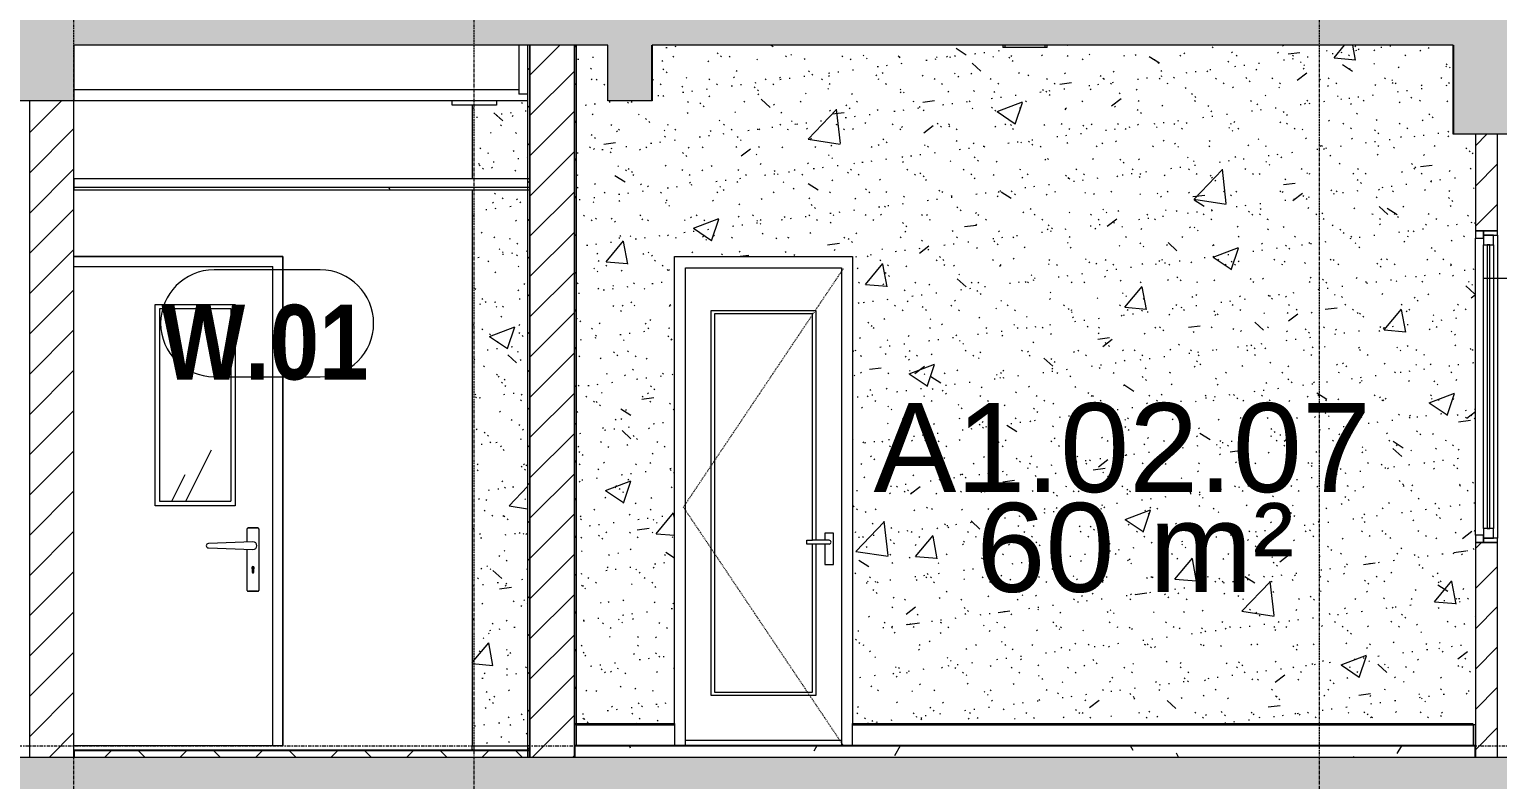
# Model space of a CAD drawing. Header units: millimetres. Extents: x 25061 to 259291, y -8723 to 35400.
# Drawn here: x 236610 to 243210, y 5448 to 8822 of the extents above; entities that cross this region are included whole.
import ezdxf

# ---------------------------------------------------------------- set-up
doc = ezdxf.new("R2010")
doc.units = ezdxf.units.MM
for name, pattern in [('Centre', [31.75, 6.35, -4.7625, 15.875, -4.7625]), ('Dash', [6.35, 3.175, -3.175]), ('Grid Line', [22.225, 12.7, -3.175, 3.175, -3.175])]:
    doc.linetypes.add(name, pattern=pattern)
for name, color, linetype, lineweight in [('0-2', 50, 'Continuous', 5), ('A-AREA-IDEN', 2, 'Continuous', 9), ('A-CLNG', 13, 'Continuous', 9), ('A-CLNG-3', 13, 'Continuous', 18), ('A-CLNG-PATT-3', 13, 'Continuous', 9), ('A-DETL-GENF-2', 7, 'Continuous', 9), ('A-DETL-GENF-HDLN-1', 7, 'Dash', 9), ('A-DETL-THIN', 151, 'Continuous', 9), ('A-DOOR', 31, 'Continuous', 9), ('A-DOOR-1', 7, 'Continuous', 9), ('A-DOOR-FRAM', 31, 'Continuous', 9), ('A-FLOR-1', 10, 'Continuous', 25), ('A-FLOR-3', 192, 'Continuous', 25), ('A-FLOR-HRAL-1', 253, 'Continuous', 9), ('A-FLOR-LEVL-2', 51, 'Centre', 9), ('A-FLOR-PATT-3', 8, 'Continuous', 9), ('A-FLOR-PATT-4', 67, 'Continuous', 9), ('A-GLAZ', 151, 'Continuous', 9), ('A-GLAZ-3', 7, 'Continuous', 9), ('A-GLAZ-IDEN', 152, 'Continuous', 9), ('A-WALL', 113, 'Continuous', 9), ('A-WALL-1', 113, 'Continuous', 18), ('A-WALL-2', 250, 'Continuous', 18), ('A-WALL-3', 7, 'Continuous', 9), ('A-WALL-PATT-1', 7, 'Continuous', 9), ('A-WALL-PATT-2', 9, 'Continuous', 9), ('A-WALL-PATT-4', 111, 'Continuous', 9), ('E-LITE-EQPM', 33, 'Continuous', 9), ('E-LITE-EQPM-1', 7, 'Continuous', 9), ('I-WALL', 2, 'Continuous', 9), ('I-WALL-1', 250, 'Continuous', 18), ('I-WALL-2', 7, 'Continuous', 9), ('I-WALL-3', 2, 'Continuous', 18), ('S-BEAM-1', 12, 'Continuous', 5), ('S-BEAM-2', 10, 'Continuous', 25), ('S-BEAM-3', 7, 'Continuous', 9), ('S-GRID-1', 1, 'Grid Line', 9)]:
    doc.layers.add(name, color=color, linetype=linetype, lineweight=lineweight)
doc.styles.add('Arial', font='arial.ttf', dxfattribs={"height": 400})
doc.styles.add('Arial_B_2', font='arialbd.ttf', dxfattribs={"width": 0.85, "height": 336})
pattern_1 = [(45, (200382.47, 14125), (-90.50967, 90.50967), [])]
pattern_2 = [(50, (200382.5, 14125), (1165.978, -102.01), [121.92, -1341.12]), (355, (200382.5, 14125), (-225.554, 1222.763), [97.536, -1072.896]), (100.451, (200479.6, 14116.5), (940.433, 1120.746), [103.616, -1139.776]), (46.184, (200382.5, 14450.1), (1734.906, -269.074), [182.88, -2011.68]), (96.636, (200527, 14427.7), (1519.38, 1583.536), [155.424, -1709.665]), (351.184, (200382.5, 14450.1), (1519.39, 1583.52), [146.304, -1609.344]), (21, (200545, 14368.8), (970.332, -654.498), [121.92, -1341.12]), (326, (200545, 14368.8), (395.533, 1178.804), [97.536, -1072.896]), (71.451, (200625.9, 14314.3), (1365.87, 524.296), [103.616, -1139.776]), (37.5, (200382.47, 14125), (19.767, 541.1527), [53.645, -1006.246, 53.645, -1035.507, -1076.96]), (37.5, (200382.47, 14125), (19.767, 541.1527), [-2149.043, 53.645, -1023.315]), (7.5, (200382.5, 14125), (427.646, 641.156), [53.645, -567.334, 53.645, -981.862, -410.464]), (7.5, (200382.5, 14125), (427.646, 641.156), [-1656.486, 53.645, -356.819]), (327.5, (200019.96, 14125), (867.782, -36.665), [53.645, -352.755, 53.645, -1214.323, -1682.496]), (327.5, (200019.96, 14125), (867.782, -36.665), [-1674.368, 53.645, -1628.85]), (317.5, (199857.4, 14125), (948.028, 162.731), [53.645, -474.675, 53.645, -788.416, -1194.816]), (317.5, (199857.4, 14125), (948.028, 162.731), [-1370.38, 53.645, -1141.17])]
pattern_3 = [(37.5, (200382.47, 14125), (-5.1206, 156.61216), [5.364, -118.181, 5.364, -132.812, -132.08]), (37.5, (200382.47, 14125), (-5.1206, 156.61216), [-261.722, 5.364, -126.716]), (7.5, (200382.47, 14125), (143.847, 229.3842), [5.364, -61.285, 5.364, -105.989, -42.672]), (7.5, (200382.47, 14125), (143.847, 229.3842), [-178.003, 5.364, -37.308]), (327.5, (200282.5, 14125), (253.11758, 0.46008), [5.364, -35.276, 5.364, -140.94, -191.008]), (327.5, (200282.5, 14125), (253.11758, 0.46008), [-186.944, 5.364, -185.644]), (317.5, (200282.5, 14125), (244.3381, 71.3376), [5.364, -14.956, 5.364, -90.546, -109.728]), (317.5, (200282.5, 14125), (244.3381, 71.3376), [-116.23, 5.364, -104.364])]
pattern_4 = [(45, (200382.47, 14125), (-84.8528, 84.8528), [])]

# ---------------------------------------------------------------- blocks, each defined once
blk = doc.blocks.new('NCV_TKTC_KET CAU_rvt-2-TKCS_MẶT CẮT 2')
at = {"layer": 'S-BEAM-1'}
blk.add_hatch(color=256, dxfattribs=at).paths.add_polyline_path([(-41852.6, 8500), (-41852.6, 8500), (-41852.6, 8633.7)])
at = {"layer": 'S-BEAM-2'}
for p, q in [((-41852.6, 8500), (-41852.6, 8750)), ((-38252.6, 8750), (-38252.6, 8350))]:
    blk.add_line(p, q, dxfattribs=at)
at = {"layer": 'S-BEAM-3'}
for p, q in [((-42452.7, 8750), (-42452.7, 8530)), ((-42452.7, 8550), (-44452.6, 8550)), ((-42412.6, 8530), (-42452.7, 8530)), ((-42412.6, 8500), (-44452.6, 8500)), ((-42752.6, 8480), (-42752.6, 8500)), ((-42552.6, 8480), (-42752.6, 8480)), ((-42552.6, 8500), (-42552.6, 8480))]:
    blk.add_line(p, q, dxfattribs=at)
blk = doc.blocks.new('DOOR_CW_01 CANH MO-PANEL KINH - DIG_02-800x2200-CỬA NHÔM KÍNH-400864-TKCS_MẶT CẮT 2')
at = {"layer": 'A-DETL-GENF-HDLN-1'}
for p, q in [((-116112.6, 6673.5), (-115392.6, 7747)), ((-115392.6, 5600), (-116112.6, 6673.5))]:
    blk.add_line(p, q, dxfattribs=at)
at = {"layer": 'A-DOOR-1'}
for p, q in [((-116102.6, 5600), (-116102.6, 7750)), ((-116102.6, 7750), (-115402.6, 7750)), ((-115402.6, 7750), (-115402.6, 5600)), ((-115987.6, 7558), (-115517.6, 7558)), ((-115987.6, 5826), (-115987.6, 7558)), ((-115532.6, 7543), (-115972.6, 7543)), ((-115972.6, 7543), (-115972.6, 5841)), ((-115532.6, 6524.5), (-115532.6, 7543)), ((-115517.6, 7558), (-115517.6, 6524.5)), ((-115477.3, 6556), (-115477.3, 6524.5)), ((-115437.8, 6556), (-115477.3, 6556)), ((-115437.8, 6416), (-115437.8, 6556)), ((-115558.4, 6524.5), (-115532.6, 6524.5)), ((-115558.4, 6507.5), (-115558.4, 6524.5)), ((-115532.6, 6507.5), (-115558.4, 6507.5)), ((-115457.6, 6524.5), (-115532.6, 6524.5)), ((-115532.6, 5841), (-115532.6, 6507.5)), ((-115457.6, 6507.5), (-115532.6, 6507.5)), ((-115517.6, 6507.5), (-115517.6, 5826)), ((-115477.3, 6507.5), (-115477.3, 6416)), ((-115477.3, 6416), (-115437.8, 6416)), ((-115517.6, 5826), (-115987.6, 5826)), ((-115972.6, 5841), (-115532.6, 5841)), ((-116152.6, 5700), (-116152.6, 5695)), ((-115352.6, 5695), (-115352.6, 5700)), ((-116102.6, 5626), (-115402.6, 5626))]:
    blk.add_line(p, q, dxfattribs=at)
for start, end in [(0, 90), (270, 360)]:
    blk.add_arc((-115457.6, 6516), 8.5, start, end, dxfattribs=at)
blk = doc.blocks.new('M_Fixed - 900 x 1400-V148-TKCS_MẶT CẮT 2')
at = {"layer": 'A-GLAZ-3'}
for p, q in [((-38115.564287, 7915), (-38152.564287, 7915)), ((-38152.564287, 7915), (-38152.564287, 7883)), ((-38152.564287, 7883), (-38115.564287, 7883)), ((-38152.564287, 6547), (-38152.564287, 7883)), ((-38052.564287, 7915), (-38115.564287, 7915)), ((-38115.564287, 7915), (-38115.564287, 7896)), ((-38115.564287, 7883), (-38115.564287, 7915)), ((-38071.564287, 7896), (-38115.564287, 7896)), ((-38115.564287, 7896), (-38115.564287, 7852)), ((-38115.564287, 7896), (-38052.564287, 7896)), ((-38071.564287, 7852), (-38071.564287, 7896)), ((-38052.564287, 7896), (-38052.564287, 7915)), ((-38052.564287, 7896), (-38052.564287, 6534)), ((-38115.564287, 7852), (-38071.564287, 7852)), ((-38115.564287, 6578), (-38115.564287, 7852)), ((-38087.564287, 7852), (-38099.564287, 7852)), ((-38099.564287, 7852), (-38099.564287, 6578)), ((-38087.564287, 6578), (-38087.564287, 7852)), ((-38071.564287, 7852), (-38071.564287, 6578)), ((-38115.564287, 6547), (-38152.564287, 6547)), ((-38152.564287, 6547), (-38152.564287, 6515)), ((-38071.564287, 6578), (-38115.564287, 6578)), ((-38115.564287, 6578), (-38115.564287, 6534)), ((-38115.564287, 6515), (-38115.564287, 6547)), ((-38099.564287, 6578), (-38087.564287, 6578)), ((-38071.564287, 6534), (-38071.564287, 6578)), ((-38152.564287, 6515), (-38115.564287, 6515)), ((-38115.564287, 6534), (-38071.564287, 6534)), ((-38052.564287, 6534), (-38115.564287, 6534)), ((-38115.564287, 6534), (-38115.564287, 6515)), ((-38115.564287, 6515), (-38052.564287, 6515)), ((-38052.564287, 6515), (-38052.564287, 6534))]:
    blk.add_line(p, q, dxfattribs=at)
blk = doc.blocks.new('LIC_08-ĐÈN LED TRÒN GẮN NỔI - LIC_08 - ĐÈN LED TRÒN GẮN NỔI_ P_18W_ ÁNH SÁNG TRẮNG 6000K-511114-TKCS_MẶT CẮT 2')
at = {"layer": 'E-LITE-EQPM-1'}
for p, q in [((-40277.2, 8750), (-40277.2, 8740)), ((-40177.2, 8740), (-40277.2, 8740)), ((-40267.2, 8748), (-40267.2, 8745)), ((-40077.2, 8740), (-40177.2, 8740)), ((-40087.2, 8745), (-40087.2, 8748)), ((-40077.2, 8740), (-40077.2, 8750))]:
    blk.add_line(p, q, dxfattribs=at)
blk = doc.blocks.new('Railing - Railing-915960-TKCS_MẶT CẮT 2')
at = {"layer": 'A-FLOR-HRAL-1'}
for p, q in [((-40952.564287, 5600), (-40952.564287, 5695)), ((-40952.564287, 5695), (-38162.564287, 5695))]:
    blk.add_line(p, q, dxfattribs=at)
blk = doc.blocks.new('Railing - Railing-915961-TKCS_MẶT CẮT 2')
at = {"layer": 'A-FLOR-HRAL-1'}
for p, q in [((-42192.564287, 5695), (-42202.564287, 5695)), ((-42202.564287, 5695), (-42202.564287, 5600)), ((-42192.564287, 5600), (-42192.564287, 5695)), ((-42192.564287, 5695), (-41752.564287, 5695)), ((-41752.564287, 5695), (-41752.564287, 5600)), ((-38152.564287, 5695), (-38162.564287, 5695)), ((-38162.564287, 5695), (-38162.564287, 5600)), ((-38152.564287, 5600), (-38152.564287, 5695)), ((-42202.564287, 5600), (-42192.564287, 5600)), ((-38162.564287, 5600), (-38152.564287, 5600))]:
    blk.add_line(p, q, dxfattribs=at)
blk = doc.blocks.new('NCV_TKTC_TANG 2_rvt-2-TKCS_MẶT CẮT 2')
at = {"layer": 'A-FLOR-PATT-4'}
h = blk.add_hatch(dxfattribs=at)
h.set_pattern_fill('FP_36', color=256, style=0, pattern_type=2)
h.set_pattern_definition([(0, (-80880.3, 14125), (650.24, 162.56), [53.645, -434.035, 53.645, -3034.995]), (0, (-80880.3, 14125), (650.24, 162.56), [-541.325, -434.035, 53.645, -921.715, -1625.6]), (0, (-80880.3, 14125), (650.24, 162.56), [-1950.72, 53.645, -434.035, 53.645, -1084.275]), (0, (-80880.3, 14125), (650.24, 162.56), [-2492.045, -271.475, 53.645, -759.155]), (120, (-80636.46, 14206.28), (-465.9011, 481.84436), [53.645, -434.035, 53.645, -3034.995]), (120, (-80636.46, 14206.28), (-465.9011, 481.84436), [-541.325, -434.035, 53.645, -921.715, -1625.6]), (120, (-80636.46, 14206.28), (-465.9011, 481.84436), [-1950.72, 53.645, -434.035, 53.645, -1084.275]), (120, (-80636.46, 14206.28), (-465.9011, 481.84436), [-2492.045, -271.475, 53.645, -759.155]), (240, (-80555.18, 14531.4), (-184.3389, -644.40436), [53.645, -434.035, 53.645, -3034.995]), (240, (-80555.18, 14531.4), (-184.3389, -644.40436), [-541.325, -434.035, 53.645, -921.715, -1625.6]), (240, (-80555.18, 14531.4), (-184.3389, -644.40436), [-1950.72, 53.645, -434.035, 53.645, -1084.275]), (240, (-80555.18, 14531.4), (-184.3389, -644.40436), [-2492.045, -271.475, 53.645, -759.155])])
h.paths.add_polyline_path([(-38152.6, 5550), (-38152.6, 5600), (-42202.6, 5600), (-42202.6, 5550), (-38536.2, 5550)])
at = {"layer": 'A-WALL-PATT-1'}
h = blk.add_hatch(dxfattribs=at)
h.set_pattern_fill('FP_39', color=256, style=0, pattern_type=2)
h.set_pattern_definition([(45, (-80880.3, 14125), (-84.8528, 84.8528), [])])
h.paths.add_polyline_path([(-42192.6, 5700), (-42192.6, 8750), (-42202.6, 8750), (-42202.6, 5700)])
at = {"layer": 'A-WALL-PATT-2'}
h = blk.add_hatch(dxfattribs=at)
h.set_pattern_fill('FP_37', color=256, style=0, pattern_type=2)
h.set_pattern_definition([(50, (-80880.3, 14125), (1165.978, -102.01), [121.92, -1341.12]), (355, (-80880.3, 14125), (-225.554, 1222.763), [97.536, -1072.896]), (100.451, (-80783.1, 14116.5), (940.433, 1120.746), [103.616, -1139.776]), (46.184, (-80880.3, 14450.1), (1734.906, -269.074), [182.88, -2011.68]), (96.636, (-80735.7, 14427.7), (1519.38, 1583.536), [155.424, -1709.665]), (351.184, (-80880.3, 14450.1), (1519.39, 1583.52), [146.304, -1609.344]), (21, (-80717.7, 14368.8), (970.332, -654.498), [121.92, -1341.12]), (326, (-80717.7, 14368.8), (395.533, 1178.804), [97.536, -1072.896]), (71.451, (-80636.9, 14314.3), (1365.87, 524.296), [103.616, -1139.776]), (37.5, (-80880.3, 14125), (19.767, 541.1527), [53.645, -1006.246, 53.645, -1035.507, -1076.96]), (37.5, (-80880.3, 14125), (19.767, 541.1527), [-2149.043, 53.645, -1023.315]), (7.5, (-80880.3, 14125), (427.646, 641.156), [53.645, -567.334, 53.645, -981.862, -410.464]), (7.5, (-80880.3, 14125), (427.646, 641.156), [-1656.486, 53.645, -356.819]), (327.5, (-81242.8, 14125), (867.782, -36.665), [53.645, -352.755, 53.645, -1214.323, -1682.496]), (327.5, (-81242.8, 14125), (867.782, -36.665), [-1674.368, 53.645, -1628.85]), (317.5, (-81405.4, 14125), (948.028, 162.731), [53.645, -474.675, 53.645, -788.416, -1194.816]), (317.5, (-81405.4, 14125), (948.028, 162.731), [-1370.38, 53.645, -1141.17])])
h.paths.add_polyline_path([(-40921.8, 5700), (-38152.6, 5700), (-38152.6, 8350), (-38252.6, 8350), (-38252.6, 8750), (-40077.2, 8750), (-40077.2, 8740), (-40277.2, 8740), (-40277.2, 8750), (-41852.6, 8750), (-41852.6, 8500), (-42052.6, 8500), (-42052.6, 8750), (-42192.6, 8750), (-42192.6, 5700), (-41752.6, 5700), (-41752.6, 7800), (-40952.6, 7800), (-40952.6, 5700)])
h = blk.add_hatch(dxfattribs=at)
h.set_pattern_fill('FP_38', color=256, style=0, pattern_type=2)
h.set_pattern_definition([(37.5, (-80880.3, 14125), (-5.1206, 156.61216), [5.364, -118.181, 5.364, -132.812, -132.08]), (37.5, (-80880.3, 14125), (-5.1206, 156.61216), [-261.722, 5.364, -126.716]), (7.5, (-80880.3, 14125), (143.847, 229.3842), [5.364, -61.285, 5.364, -105.989, -42.672]), (7.5, (-80880.3, 14125), (143.847, 229.3842), [-178.003, 5.364, -37.308]), (327.5, (-80980.28, 14125), (253.11758, 0.46008), [5.364, -35.276, 5.364, -140.94, -191.008]), (327.5, (-80980.28, 14125), (253.11758, 0.46008), [-186.944, 5.364, -185.644]), (317.5, (-80980.28, 14125), (244.3381, 71.3376), [5.364, -14.956, 5.364, -90.546, -109.728]), (317.5, (-80980.28, 14125), (244.3381, 71.3376), [-116.23, 5.364, -104.364])])
h.paths.add_polyline_path([(-40921.8, 5700), (-38152.6, 5700), (-38152.6, 8350), (-38252.6, 8350), (-38252.6, 8750), (-40077.2, 8750), (-40077.2, 8740), (-40277.2, 8740), (-40277.2, 8750), (-41852.6, 8750), (-41852.6, 8500), (-42052.6, 8500), (-42052.6, 8750), (-42192.6, 8750), (-42192.6, 5700), (-41752.6, 5700), (-41752.6, 7800), (-40952.6, 7800), (-40952.6, 5700)])
h = blk.add_hatch(dxfattribs=at)
h.set_pattern_fill('FP_34', color=256, style=0, pattern_type=2)
h.set_pattern_definition([(45, (-80880.3, 14125), (-90.50967, 90.50967), [])])
h.paths.add_polyline_path([(-38152.6, 5550), (-38052.6, 5550), (-38052.6, 6515), (-38152.6, 6515), (-38152.6, 5700)])
h.paths.add_polyline_path([(-38052.6, 7915), (-38052.6, 8350), (-38152.6, 8350), (-38152.6, 7915)])
at = {"layer": 'A-FLOR-1'}
for p, q in [((-38152.6, 5600), (-42202.6, 5600)), ((-42202.6, 5600), (-42202.6, 5550)), ((-38152.6, 5550), (-38152.6, 5600))]:
    blk.add_line(p, q, dxfattribs=at)
at = {"layer": 'A-WALL-2'}
for p, q in [((-38152.6, 7915), (-38052.6, 7915)), ((-38052.6, 6515), (-38152.6, 6515)), ((-38152.6, 5700), (-38152.6, 5550)), ((-38052.6, 5550), (-38052.6, 5650))]:
    blk.add_line(p, q, dxfattribs=at)
at = {"layer": 'A-WALL-3'}
for p, q in [((-38152.6, 8350), (-38152.6, 7915)), ((-38052.6, 7915), (-38052.6, 8350)), ((-38152.6, 6515), (-38152.6, 5700)), ((-38052.6, 5650), (-38052.6, 6515))]:
    blk.add_line(p, q, dxfattribs=at)
at = {"layer": 'I-WALL-1'}
for p, q in [((-42202.6, 8750), (-42202.6, 5700)), ((-42192.6, 5700), (-42192.6, 8750)), ((-42202.6, 5700), (-42192.6, 5700))]:
    blk.add_line(p, q, dxfattribs=at)
at = {"layer": 'I-WALL-2'}
for p, q in [((-41752.6, 5700), (-41752.6, 7800)), ((-41752.6, 7800), (-40952.6, 7800)), ((-40952.6, 7800), (-40952.6, 5700)), ((-42192.6, 5700), (-41752.6, 5700)), ((-40952.6, 5700), (-38162.6, 5700))]:
    blk.add_line(p, q, dxfattribs=at)
at = {"layer": ''}
for name in ['Railing - Railing-915961-TKCS_MẶT CẮT 2', 'Railing - Railing-915960-TKCS_MẶT CẮT 2']:
    blk.add_blockref(name, (0, 0), dxfattribs=at)
at = {"layer": 'A-DOOR'}
blk.add_blockref('DOOR_CW_01 CANH MO-PANEL KINH - DIG_02-800x2200-CỬA NHÔM KÍNH-400864-TKCS_MẶT CẮT 2', (74400, 0), dxfattribs=at)
at = {"layer": 'A-GLAZ'}
blk.add_blockref('M_Fixed - 900 x 1400-V148-TKCS_MẶT CẮT 2', (0, 0), dxfattribs=at)
at = {"layer": 'E-LITE-EQPM'}
blk.add_blockref('LIC_08-ĐÈN LED TRÒN GẮN NỔI - LIC_08 - ĐÈN LED TRÒN GẮN NỔI_ P_18W_ ÁNH SÁNG TRẮNG 6000K-511114-TKCS_MẶT CẮT 2', (0, 0), dxfattribs=at)
blk = doc.blocks.new('FD_04 - FD_04-900x2200mm-2435752-TKCS_MẶT CẮT 2')
at = {"layer": 'A-DOOR'}
h = blk.add_hatch(dxfattribs=at)
h.set_pattern_fill('FP_35', color=256, style=0, pattern_type=2)
h.set_pattern_definition([(63.435, (-78970.7, 14236.3), (-0.002, 1625.6), [567.96, -3066.99]), (63.435, (-80596.3, 14236.3), (-0.002, 1625.6), [567.96, -3066.99]), (63.435, (-78192.5, 14550.35), (-0.002, 1625.6), [567.96, -3066.99]), (63.435, (-79818.1, 14550.35), (-0.002, 1625.6), [567.96, -3066.99]), (63.435, (-78310.3, 14439.5), (-0.002, 1625.6), [567.96, -3066.99]), (63.435, (-79935.9, 14439.5), (-0.002, 1625.6), [567.96, -3066.99]), (63.435, (-78430.35, 15074.4), (-0.002, 1625.6), [276.055, -3358.896]), (63.435, (-80055.95, 15074.4), (-0.002, 1625.6), [276.055, -3358.896]), (63.435, (-78508.9, 14976.15), (-0.002, 1625.6), [567.96, -3066.99]), (63.435, (-80134.5, 14976.15), (-0.002, 1625.6), [567.96, -3066.99]), (63.435, (-78495, 15046.7), (-0.002, 1625.6), [567.96, -3066.99]), (63.435, (-80120.6, 15046.7), (-0.002, 1625.6), [567.96, -3066.99]), (63.435, (-79150.9, 14737.2), (-0.002, 1625.6), [567.96, -3066.99]), (63.435, (-80776.5, 14737.2), (-0.002, 1625.6), [567.96, -3066.99]), (63.435, (-79137, 14820.35), (-0.002, 1625.6), [567.96, -3066.99]), (63.435, (-80762.6, 14820.35), (-0.002, 1625.6), [567.96, -3066.99]), (63.435, (-79133.3, 14880.3), (-0.002, 1625.6), [567.96, -3066.99]), (63.435, (-80758.9, 14880.3), (-0.002, 1625.6), [567.96, -3066.99])])
h.paths.add_polyline_path([(-44067.6, 6700), (-43747.6, 6700), (-43747.6, 7565), (-44067.6, 7565), (-44067.6, 6783.1)])
for p, q in [((-44087.6, 7585), (-43727.6, 7585)), ((-44087.6, 6680), (-44087.6, 7585)), ((-44067.6, 7565), (-44067.6, 6700)), ((-43747.6, 7565), (-44067.6, 7565)), ((-43747.6, 7565), (-43747.6, 6700)), ((-43727.6, 7585), (-43727.6, 6680)), ((-43727.6, 6680), (-44087.6, 6680)), ((-44067.6, 6700), (-43747.6, 6700)), ((-43675.1, 6572.5), (-43675.1, 6516.5)), ((-43627.6, 6580), (-43667.6, 6580)), ((-43667.6, 6580), (-43627.6, 6580)), ((-43620.1, 6302.5), (-43620.1, 6572.5)), ((-43647.6, 6517.5), (-43847.9, 6510)), ((-43847.9, 6490), (-43647.6, 6482.5)), ((-43675.1, 6483.5), (-43675.1, 6302.5)), ((-43648.3, 6397), (-43648.3, 6403)), ((-43646.9, 6403), (-43646.9, 6397)), ((-43651.1, 6395.1), (-43651.1, 6381.2)), ((-43644.1, 6381.2), (-43644.1, 6395.1)), ((-43667.5, 6295), (-43627.6, 6295)), ((-43627.6, 6295), (-43667.5, 6295))]:
    blk.add_line(p, q, dxfattribs=at)
at = {"layer": 'A-DOOR', "flags": 128}
for points in [[(-43667.6, 6580), (-43667.9, 6580), (-43668.2, 6580), (-43668.5, 6579.9), (-43668.8, 6579.9), (-43669.1, 6579.9), (-43669.3, 6579.8), (-43669.6, 6579.7), (-43669.9, 6579.6), (-43670.2, 6579.5), (-43670.5, 6579.4), (-43670.8, 6579.3), (-43671, 6579.2), (-43671.3, 6579), (-43671.5, 6578.9), (-43671.8, 6578.7), (-43672, 6578.5), (-43672.3, 6578.3), (-43672.5, 6578.1), (-43672.7, 6577.9), (-43672.9, 6577.7), (-43673.1, 6577.5), (-43673.3, 6577.3), (-43673.5, 6577), (-43673.7, 6576.8), (-43673.9, 6576.6), (-43674, 6576.3), (-43674.2, 6576), (-43674.3, 6575.8), (-43674.4, 6575.5), (-43674.6, 6575.2), (-43674.7, 6574.9), (-43674.7, 6574.7), (-43674.8, 6574.4), (-43674.9, 6574.1), (-43675, 6573.8), (-43675, 6573.5), (-43675, 6573.2), (-43675.1, 6572.9), (-43675.1, 6572.6), (-43675.1, 6572.5)], [(-43620.1, 6572.5), (-43620.1, 6572.8), (-43620.1, 6573.1), (-43620.1, 6573.4), (-43620.2, 6573.7), (-43620.2, 6574), (-43620.3, 6574.3), (-43620.4, 6574.6), (-43620.4, 6574.9), (-43620.5, 6575.1), (-43620.7, 6575.4), (-43620.8, 6575.7), (-43620.9, 6576), (-43621.1, 6576.2), (-43621.2, 6576.5), (-43621.4, 6576.7), (-43621.5, 6577), (-43621.7, 6577.2), (-43621.9, 6577.4), (-43622.1, 6577.7), (-43622.3, 6577.9), (-43622.6, 6578.1), (-43622.8, 6578.3), (-43623, 6578.5), (-43623.3, 6578.6), (-43623.5, 6578.8), (-43623.8, 6579), (-43624, 6579.1), (-43624.3, 6579.3), (-43624.6, 6579.4), (-43624.8, 6579.5), (-43625.1, 6579.6), (-43625.4, 6579.7), (-43625.7, 6579.8), (-43626, 6579.8), (-43626.3, 6579.9), (-43626.6, 6579.9), (-43626.9, 6580), (-43627.2, 6580), (-43627.5, 6580), (-43627.6, 6580)], [(-43675.1, 6302.5), (-43675.1, 6302.2), (-43675, 6301.9), (-43675, 6301.6), (-43675, 6301.3), (-43674.9, 6301), (-43674.8, 6300.7), (-43674.8, 6300.4), (-43674.7, 6300.2), (-43674.6, 6299.9), (-43674.5, 6299.6), (-43674.3, 6299.3), (-43674.2, 6299), (-43674.1, 6298.8), (-43673.9, 6298.5), (-43673.8, 6298.3), (-43673.6, 6298), (-43673.4, 6297.8), (-43673.2, 6297.6), (-43673, 6297.3), (-43672.8, 6297.1), (-43672.6, 6296.9), (-43672.3, 6296.7), (-43672.1, 6296.5), (-43671.9, 6296.4), (-43671.6, 6296.2), (-43671.4, 6296), (-43671.1, 6295.9), (-43670.8, 6295.8), (-43670.5, 6295.6), (-43670.3, 6295.5), (-43670, 6295.4), (-43669.7, 6295.3), (-43669.4, 6295.2), (-43669.1, 6295.2), (-43668.8, 6295.1), (-43668.5, 6295.1), (-43668.2, 6295), (-43667.9, 6295), (-43667.6, 6295), (-43667.5, 6295)], [(-43627.6, 6295), (-43627.3, 6295), (-43627, 6295), (-43626.7, 6295.1), (-43626.4, 6295.1), (-43626.1, 6295.1), (-43625.8, 6295.2), (-43625.5, 6295.3), (-43625.2, 6295.4), (-43624.9, 6295.5), (-43624.6, 6295.6), (-43624.4, 6295.7), (-43624.1, 6295.8), (-43623.8, 6296), (-43623.6, 6296.1), (-43623.3, 6296.3), (-43623.1, 6296.5), (-43622.8, 6296.7), (-43622.6, 6296.9), (-43622.4, 6297.1), (-43622.2, 6297.3), (-43622, 6297.5), (-43621.8, 6297.7), (-43621.6, 6298), (-43621.4, 6298.2), (-43621.3, 6298.4), (-43621.1, 6298.7), (-43620.9, 6299), (-43620.8, 6299.2), (-43620.7, 6299.5), (-43620.6, 6299.8), (-43620.5, 6300.1), (-43620.4, 6300.3), (-43620.3, 6300.6), (-43620.2, 6300.9), (-43620.2, 6301.2), (-43620.1, 6301.5), (-43620.1, 6301.8), (-43620.1, 6302.1), (-43620.1, 6302.4), (-43620.1, 6302.5)]]:
    blk.add_lwpolyline(points, dxfattribs=at)
at = {"layer": 'A-DOOR'}
for centre, radius, start, end in [((-43667.6, 6572.5), 7.5, 150, 180), ((-43667.6, 6572.5), 7.5, 90, 120), ((-43627.6, 6572.5), 7.5, 60, 90), ((-43627.6, 6572.5), 7.5, 0, 30), ((-43847.6, 6500), 10, 92.14558, 180), ((-43847.6, 6500), 10, 180, 267.85442), ((-43647.6, 6500), 17.5, 0, 90), ((-43647.6, 6500), 17.5, 270, 0), ((-43647.6, 6400), 6, 305.68533, 234.31467), ((-43647.6, 6403), 0.7, 0, 180), ((-43647.6, 6403), 0.7, 0, 180), ((-43647.6, 6381.2), 3.5, 180, 0), ((-43647.6, 6397), 0.7, 180, 0), ((-43647.6, 6397), 0.7, 180, 0), ((-43667.5, 6302.5), 7.52, 180, 210), ((-43667.5, 6302.5), 7.52, 240, 270), ((-43627.6, 6302.5), 7.5, 270, 300), ((-43627.6, 6302.5), 7.5, 330, 0)]:
    blk.add_arc(centre, radius, start, end, dxfattribs=at)
at = {"layer": 'A-DOOR-FRAM'}
for p, q in [((-43512.6, 7800), (-44452.6, 7800)), ((-43512.6, 5600), (-43512.6, 7800)), ((-44452.6, 7755), (-43557.6, 7755)), ((-43557.6, 5600), (-43557.6, 7755)), ((-43512.6, 5600), (-43557.6, 5600))]:
    blk.add_line(p, q, dxfattribs=at)
blk = doc.blocks.new('SSA-WINDOW TAG - 10-2062020-TKCS_MẶT CẮT 2')
at = {"layer": 'A-GLAZ-IDEN'}
for p, q in [((-117145.064287, 7454.4), (-117622.564287, 7454.4)), ((-117622.564287, 6974.4), (-117145.064287, 6974.4))]:
    blk.add_line(p, q, dxfattribs=at)
for centre, start, end in [((-117622.564287, 7214.4), 90, 270), ((-117145.064287, 7214.4), 270, 90)]:
    blk.add_arc(centre, 240, start, end, dxfattribs=at)

msp = doc.modelspace()

# ---------------------------------------------------------------- hatches: boundary and pattern name
at = {"layer": 'A-CLNG-PATT-3'}
h = msp.add_hatch(dxfattribs=at)
h.set_pattern_fill('FP_41', color=256, style=0, pattern_type=2)
h.set_pattern_definition([(0, (200382.47, 14125), (1300.48, 325.12), [53.645, -921.715, 53.645, -6123.635]), (0, (200382.47, 14125), (1300.48, 325.12), [-1029.005, -921.715, 53.645, -1897.075, -3251.2]), (0, (200382.47, 14125), (1300.48, 325.12), [-3901.44, 53.645, -921.715, 53.645, -2222.195]), (0, (200382.47, 14125), (1300.48, 325.12), [-4930.445, -596.595, 53.645, -1571.955]), (120, (200870.15, 14287.56), (-931.8022, 963.6887), [53.645, -921.715, -6177.28]), (120, (200870.15, 14287.56), (-931.8022, 963.6887), [-975.36, 53.645, -921.715, -5201.92]), (120, (200870.15, 14287.56), (-931.8022, 963.6887), [-1950.72, 53.645, -1897.075, -3251.2]), (120, (200870.15, 14287.56), (-931.8022, 963.6887), [-3901.44, 53.645, -921.715, -2275.84]), (120, (200870.15, 14287.56), (-931.8022, 963.6887), [-4876.8, 53.645, -596.595, -1625.6]), (120, (200870.15, 14287.56), (-931.8022, 963.6887), [-5527.04, 53.645, -1571.955]), (240, (201032.7, 14937.8), (-368.6778, -1288.8087), [53.645, -921.715, -6177.28]), (240, (201032.7, 14937.8), (-368.6778, -1288.8087), [-975.36, 53.645, -921.715, -5201.92]), (240, (201032.7, 14937.8), (-368.6778, -1288.8087), [-1950.72, 53.645, -1897.075, -3251.2]), (240, (201032.7, 14937.8), (-368.6778, -1288.8087), [-3901.44, 53.645, -921.715, -2275.84]), (240, (201032.7, 14937.8), (-368.6778, -1288.8087), [-4876.8, 53.645, -596.595, -1625.6]), (240, (201032.7, 14937.8), (-368.6778, -1288.8087), [-5527.04, 53.645, -1571.955])])
h.paths.add_polyline_path([(237706.8, 8100), (238860.1, 8100), (238860.1, 8110), (236810.2, 8110), (236810.2, 8100), (237657.1, 8100)])
at = {"layer": 'A-DETL-GENF-2'}
h = msp.add_hatch(color=256, dxfattribs=at)
h.paths.add_polyline_path([(154010.3, 8350), (154310.3, 8350), (154310.3, 8950), (154010.3, 8950)])
h.paths.add_polyline_path([(247310.3, 8350), (247610.2, 8350), (247610.2, 8950), (247310.3, 8950)])
h.paths.add_polyline_path([(228110.3, 8350), (228110.3, 8730), (232109.9, 8730), (232109.9, 8550), (232309.9, 8550), (232309.9, 8750), (236210.2, 8750), (236210.2, 8500), (236810.2, 8500), (236810.2, 8750), (239210.2, 8750), (239210.2, 8500), (239410.1, 8500), (239410.1, 8750), (243010.3, 8750), (243010.3, 8350), (243310.2, 8350), (243310.2, 8730), (244910.2, 8730), (244910.2, 8500), (245110.2, 8500), (245110.2, 9100), (244910.2, 9100), (244910.2, 8950), (227810.3, 8950), (227810.3, 8350)])
h.paths.add_polyline_path([(173810.3, 8350), (173810.3, 9100), (173610.3, 9100), (173610.3, 8950), (156710.2, 8950), (156710.2, 9100), (156510.2, 9100), (156510.2, 8500), (156710.2, 8500), (156710.2, 8730), (158310.3, 8730), (158310.3, 8350), (158610.3, 8350), (158610.3, 8750), (162210.3, 8750), (162210.3, 8500), (162410.2, 8500), (162410.2, 8750), (164810.2, 8750), (164810.2, 8500), (165410.3, 8500), (165410.3, 8750), (169310.6, 8750), (169310.6, 8550), (169510.6, 8550), (169510.6, 8730), (173510.3, 8730), (173510.3, 8350), (173543, 8350)])
h = msp.add_hatch(color=256, dxfattribs=at)
h.paths.add_polyline_path([(154010.3, 4950), (154310.3, 4950), (154310.3, 5550), (154010.3, 5550)])
h.paths.add_polyline_path([(247310.3, 4950), (247610.2, 4950), (247610.2, 5550), (247310.3, 5550)])
h.paths.add_polyline_path([(227810.3, 4950), (228110.3, 4950), (228110.3, 5330), (232109.9, 5330), (232109.9, 5150), (232309.9, 5150), (232309.9, 5350), (236210.2, 5350), (236210.2, 5100), (236810.2, 5100), (236810.2, 5350), (239210.2, 5350), (239210.2, 5100), (239410.1, 5100), (239410.1, 5350), (243010.3, 5350), (243010.3, 4950), (243310.2, 4950), (243310.2, 5330), (244910.2, 5330), (244910.2, 5100), (245110.2, 5100), (245110.2, 5700), (244910.2, 5700), (244910.2, 5550), (227810.3, 5549.3)])
h.paths.add_polyline_path([(173810.3, 4950), (173810.3, 5700), (173610.3, 5700), (173610.3, 5550), (156710.2, 5550), (156710.2, 5700), (156510.2, 5700), (156510.2, 5100), (156710.2, 5100), (156710.2, 5330), (158310.3, 5330), (158310.3, 4950), (158610.3, 4950), (158610.3, 5350), (162210.3, 5350), (162210.3, 5100), (162410.2, 5100), (162410.2, 5350), (164810.2, 5350), (164810.2, 5100), (165410.3, 5100), (165410.3, 5350), (169310.6, 5350), (169310.6, 5150), (169510.6, 5150), (169510.6, 5330), (173510.3, 5330), (173510.3, 4950), (173543, 4950)])
at = {"layer": 'A-FLOR-PATT-3'}
h = msp.add_hatch(dxfattribs=at)
h.set_pattern_fill('FP_40', color=256, style=0, pattern_type=2)
h.set_pattern_definition([(45, (200382.47, 14125), (-169.7056, 169.7056), []), (135, (200382.47, 14125), (-169.7056, -169.7056), [])])
h.paths.add_polyline_path([(238860.1, 5550), (238860.1, 5580), (236810.1, 5580), (236810.1, 5550), (238750.5, 5550)])
h.paths.add_polyline_path([(164000.4, 5550), (164810.2, 5550), (164810.2, 5580), (162760.3, 5580), (162760.3, 5550), (163580.3, 5550)])
at = {"layer": 'A-WALL-PATT-4'}
h = msp.add_hatch(dxfattribs=at)
h.set_pattern_fill('FP_37', color=256, style=0, pattern_type=2)
h.set_pattern_definition(pattern_2)
h.paths.add_polyline_path([(238750.5, 5600), (238850.1, 5600), (238850.1, 8100), (238600.2, 8100), (238600.2, 5600)])
h.paths.add_polyline_path([(238860.1, 5600), (238860.2, 5600), (238860.1, 5700)])
h.paths.add_polyline_path([(240500.1, 5695), (241060.2, 5695), (241060.2, 5700), (240500.1, 5700)])
h.paths.add_polyline_path([(239070.2, 5695), (239510.1, 5695), (239510.1, 5700), (239060.2, 5700), (239060.2, 5695)])
h.paths.add_polyline_path([(238750.5, 8150), (238850.1, 8150), (238850.1, 8500), (238710.2, 8500), (238710.2, 8480), (238600.2, 8480), (238600.2, 8150), (238710.2, 8150)])
h.paths.add_polyline_path([(238860.1, 8150), (238860.2, 8150), (238860.1, 8500)])
h.paths.add_polyline_path([(238600.2, 8980), (238850.1, 8980), (238850.1, 9000), (238600.2, 9000)])
h.paths.add_polyline_path([(238860.1, 8980), (238860.2, 8980), (238860.1, 9000)])
h = msp.add_hatch(dxfattribs=at)
h.set_pattern_fill('FP_38', color=256, style=0, pattern_type=2)
h.set_pattern_definition(pattern_3)
h.paths.add_polyline_path([(238750.5, 5600), (238850.1, 5600), (238850.1, 8100), (238600.2, 8100), (238600.2, 5600)])
h.paths.add_polyline_path([(238860.1, 5600), (238860.2, 5600), (238860.1, 5700)])
h.paths.add_polyline_path([(240500.1, 5695), (241060.2, 5695), (241060.2, 5700), (240500.1, 5700)])
h.paths.add_polyline_path([(239070.2, 5695), (239510.1, 5695), (239510.1, 5700), (239060.2, 5700), (239060.2, 5695)])
h.paths.add_polyline_path([(238750.5, 8150), (238850.1, 8150), (238850.1, 8500), (238710.2, 8500), (238710.2, 8480), (238600.2, 8480), (238600.2, 8150), (238710.2, 8150)])
h.paths.add_polyline_path([(238860.1, 8150), (238860.2, 8150), (238860.1, 8500)])
h.paths.add_polyline_path([(238600.2, 8980), (238850.1, 8980), (238850.1, 9000), (238600.2, 9000)])
h.paths.add_polyline_path([(238860.1, 8980), (238860.2, 8980), (238860.1, 9000)])
h = msp.add_hatch(dxfattribs=at)
h.set_pattern_fill('FP_39', color=256, style=0, pattern_type=2)
h.set_pattern_definition(pattern_4)
h.paths.add_polyline_path([(238860.1, 5600), (238860.1, 8750), (238850.1, 8750), (238850.1, 5600)])
h.paths.add_polyline_path([(238850.1, 8950), (238860.1, 8950), (238860.1, 9000), (238850.1, 9000)])
h = msp.add_hatch(dxfattribs=at)
h.set_pattern_fill('FP_34', color=256, style=0, pattern_type=2)
h.set_pattern_definition(pattern_1)
h.paths.add_polyline_path([(239060.2, 5550), (239060.2, 8750), (238860.2, 8750), (238860.2, 5550)])
h = msp.add_hatch(dxfattribs=at)
h.set_pattern_fill('FP_34', color=256, style=0, pattern_type=2)
h.set_pattern_definition(pattern_1)
h.paths.add_polyline_path([(236610.2, 5550), (236810.2, 5550), (236810.2, 8500), (236610.2, 8500), (236610.2, 6783.1)])
h = msp.add_hatch(dxfattribs=at)
h.set_pattern_fill('FP_37', color=256, style=0, pattern_type=2)
h.set_pattern_definition(pattern_2)
h.paths.add_polyline_path([(238600.1, 2200), (238610.1, 2200), (238610.1, 4700), (238600.1, 4700), (238600.1, 3081.7)])
h.paths.add_polyline_path([(238600.1, 4750), (238610.1, 4750), (238610.1, 5100), (238600.1, 5100), (238600.1, 4932.4)])
h.paths.add_polyline_path([(238600.1, 5580), (238610.1, 5580), (238610.1, 5600), (238600.1, 5600)])
h = msp.add_hatch(dxfattribs=at)
h.set_pattern_fill('FP_38', color=256, style=0, pattern_type=2)
h.set_pattern_definition(pattern_3)
h.paths.add_polyline_path([(238600.1, 2200), (238610.1, 2200), (238610.1, 4700), (238600.1, 4700), (238600.1, 3081.7)])
h.paths.add_polyline_path([(238600.1, 4750), (238610.1, 4750), (238610.1, 5100), (238600.1, 5100), (238600.1, 4932.4)])
h.paths.add_polyline_path([(238600.1, 5580), (238610.1, 5580), (238610.1, 5600), (238600.1, 5600)])
h = msp.add_hatch(dxfattribs=at)
h.set_pattern_fill('FP_37', color=256, style=0, pattern_type=2)
h.set_pattern_definition(pattern_2)
h.paths.add_polyline_path([(238750.5, 2200), (238850.1, 2200), (238850.1, 4700), (238610.1, 4700), (238610.1, 2200)])
h.paths.add_polyline_path([(238860.1, 2200), (238860.2, 2200), (238860.1, 2300)])
h.paths.add_polyline_path([(241931.4, 2295), (242060.2, 2295), (242060.2, 2300), (240850.2, 2300), (240850.2, 2295)])
h.paths.add_polyline_path([(239148.1, 2295), (239510.2, 2295), (239510.2, 2300), (239060.2, 2300), (239060.2, 2295), (239070.2, 2295)])
h.paths.add_polyline_path([(238610.1, 4750), (238850.1, 4750), (238850.1, 5100), (238610.1, 5100), (238610.1, 4932.4)])
h.paths.add_polyline_path([(238860.1, 4750), (238860.2, 4750), (238860.1, 4932.4)])
h.paths.add_polyline_path([(238631, 5580), (238850.1, 5580), (238850.1, 5600), (238610.1, 5600), (238610.1, 5580)])
h.paths.add_polyline_path([(238860.1, 5580), (238860.2, 5580), (238860.1, 5600)])
h = msp.add_hatch(dxfattribs=at)
h.set_pattern_fill('FP_38', color=256, style=0, pattern_type=2)
h.set_pattern_definition(pattern_3)
h.paths.add_polyline_path([(238750.5, 2200), (238850.1, 2200), (238850.1, 4700), (238610.1, 4700), (238610.1, 2200)])
h.paths.add_polyline_path([(238860.1, 2200), (238860.2, 2200), (238860.1, 2300)])
h.paths.add_polyline_path([(241931.4, 2295), (242060.2, 2295), (242060.2, 2300), (240850.2, 2300), (240850.2, 2295)])
h.paths.add_polyline_path([(239148.1, 2295), (239510.2, 2295), (239510.2, 2300), (239060.2, 2300), (239060.2, 2295), (239070.2, 2295)])
h.paths.add_polyline_path([(238610.1, 4750), (238850.1, 4750), (238850.1, 5100), (238610.1, 5100), (238610.1, 4932.4)])
h.paths.add_polyline_path([(238860.1, 4750), (238860.2, 4750), (238860.1, 4932.4)])
h.paths.add_polyline_path([(238631, 5580), (238850.1, 5580), (238850.1, 5600), (238610.1, 5600), (238610.1, 5580)])
h.paths.add_polyline_path([(238860.1, 5580), (238860.2, 5580), (238860.1, 5600)])
h = msp.add_hatch(dxfattribs=at)
h.set_pattern_fill('FP_39', color=256, style=0, pattern_type=2)
h.set_pattern_definition(pattern_4)
h.paths.add_polyline_path([(238860.1, 2200), (238860.1, 5350), (238850.1, 5350), (238850.1, 2200)])
h.paths.add_polyline_path([(238850.1, 5550), (238860.1, 5550), (238860.1, 5600), (238850.1, 5600)])

# ---------------------------------------------------------------- linework, layer by layer
at = {"layer": 'A-CLNG'}
msp.add_line((238860.1, 8110), (236810.2, 8110), dxfattribs=at)
at = {"layer": 'A-CLNG-3'}
for p, q in [((238860.1, 8150), (236810.2, 8150)), ((236810.2, 8150), (236810.2, 8100)), ((236810.2, 8100), (238860.1, 8100))]:
    msp.add_line(p, q, dxfattribs=at)
at = {"layer": 'A-DETL-THIN'}
for p, q in [((239210.2, 8750), (236810.2, 8750)), ((236810.2, 8750), (236810.2, 8500)), ((239210.2, 8500), (239210.2, 8750)), ((243010.3, 8750), (239410.1, 8750)), ((239410.1, 8750), (239410.1, 8500)), ((243010.3, 8350), (243010.3, 8750)), ((236810.2, 8500), (236210.2, 8500)), ((239410.1, 8500), (239210.2, 8500)), ((243310.2, 8350), (243010.3, 8350)), ((227810.3, 5550), (244910.2, 5550))]:
    msp.add_line(p, q, dxfattribs=at)
at = {"layer": 'A-FLOR-3'}
for p, q in [((238860.1, 5580), (236810.1, 5580)), ((236810.1, 5580), (236810.1, 5550)), ((238860.1, 5550), (238860.1, 5580))]:
    msp.add_line(p, q, dxfattribs=at)
at = {"layer": 'A-FLOR-LEVL-2'}
msp.add_line((147110.2, 5600), (255566.7, 5600), dxfattribs=at)
at = {"layer": 'A-GLAZ-IDEN'}
msp.add_line((243146.5, 7703.6), (244238.1, 7703.6), dxfattribs=at)
at = {"layer": 'A-WALL'}
for p, q in [((236810.2, 5600), (236810.2, 8500)), ((236810.2, 7800), (237750.2, 7800)), ((237750.2, 7800), (237750.2, 5600)), ((237750.2, 5600), (236810.2, 5600))]:
    msp.add_line(p, q, dxfattribs=at)
at = {"layer": 'A-WALL-1'}
for p, q in [((238860.2, 8750), (238860.2, 5550)), ((239060.2, 5550), (239060.2, 8750)), ((236610.2, 8500), (236610.2, 5550)), ((236810.2, 5550), (236810.2, 5600))]:
    msp.add_line(p, q, dxfattribs=at)
at = {"layer": 'I-WALL'}
for p, q in [((238600.2, 8480), (238600.2, 8150)), ((238600.2, 8100), (238600.2, 5600)), ((239510.1, 5695), (239510.1, 5700)), ((240500.1, 5700), (240500.1, 5695)), ((238600.1, 5600), (238850.1, 5600)), ((238600.1, 5580), (238600.1, 5600))]:
    msp.add_line(p, q, dxfattribs=at)
at = {"layer": 'I-WALL-3'}
for p, q in [((238850.1, 8750), (238850.1, 5550)), ((238860.1, 5580), (238860.1, 8750)), ((238860.1, 5600), (238850.1, 5600))]:
    msp.add_line(p, q, dxfattribs=at)
at = {"layer": 'S-GRID-1'}
for p, q in [((236810.2, -3283.1), (236810.2, 30285.9)), ((238610.2, -3283.1), (238610.2, 30285.9)), ((242410.2, -3283.1), (242410.2, 30285.9))]:
    msp.add_line(p, q, dxfattribs=at)

# ---------------------------------------------------------------- block references
at = {"layer": '0-2'}
for name in ['NCV_TKTC_KET CAU_rvt-2-TKCS_MẶT CẮT 2', 'NCV_TKTC_TANG 2_rvt-2-TKCS_MẶT CẮT 2']:
    msp.add_blockref(name, (281262.8, 0), dxfattribs=at)
at = {"layer": 'A-DOOR'}
msp.add_blockref('FD_04 - FD_04-900x2200mm-2435752-TKCS_MẶT CẮT 2', (281262.8, 0), dxfattribs=at)
at = {"layer": 'A-GLAZ-IDEN'}
msp.add_blockref('SSA-WINDOW TAG - 10-2062020-TKCS_MẶT CẮT 2', (355062.8, 285.6), dxfattribs=at)

# ---------------------------------------------------------------- texts
at = {"layer": 'A-AREA-IDEN', "char_height": 400, "line_spacing_factor": 0.936439, "style": 'Arial'}
for s, insert, width, attachment_point in [('\\pt8,16,24,32,40,48,56,64,72,80,88,96,104,112,120,128,136,144,152,160,168,176,184,192,200,208,216,224,232,240,248,256;A1.02.07', (241522.9, 6735.5), 2233.6, 8), ('\\pt8,16,24,32,40,48,56,64,72,80,88,96,104,112,120,128,136,144,152,160,168,176,184,192,200,208,216,224,232,240,248,256;60 m²', (241580.9, 6489.6), 1449.6, 5)]:
    msp.add_mtext(s, dxfattribs=dict(at, insert=insert, width=width, attachment_point=attachment_point))
at = {"layer": 'A-GLAZ-IDEN', "insert": (237669, 7412.7), "char_height": 336, "width": 962.88, "attachment_point": 5, "line_spacing_factor": 0.936439, "style": 'Arial_B_2'}
msp.add_mtext('\\pt6.80064,13.60128,20.39856,27.1992,33.99984,40.80048,47.60112,54.3984,61.19904,67.99968,74.80032,81.60096,88.4016,95.19888,101.99952,108.80016,115.6008,122.40144,129.19872,135.99936,142.8,149.60064,156.40128,163.19856,169.9992,176.79984,183.60048,190.40112,197.1984,203.99904,210.79968,217.60032;W.01', dxfattribs=at)

doc.saveas('drawing.dxf')
